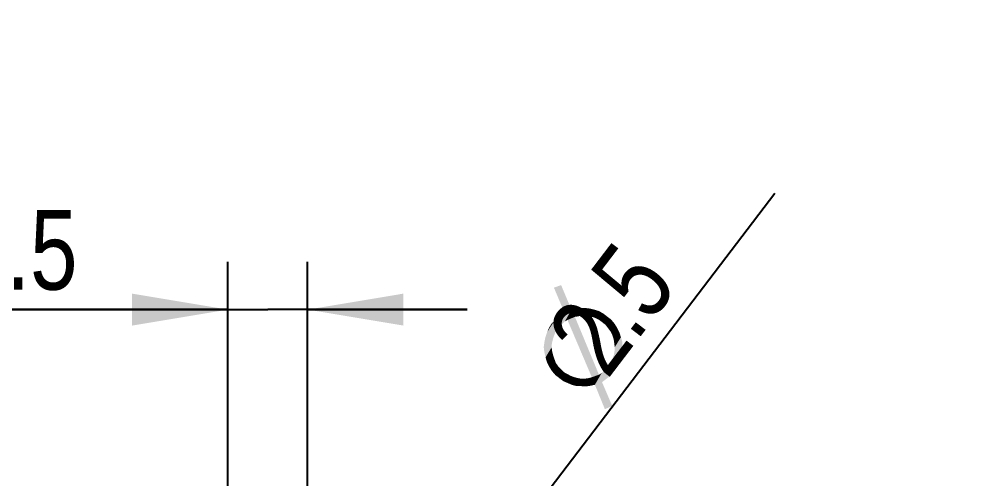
# Model space of a CAD drawing. Header units: millimetres. Extents: x 0 to 594, y 0 to 420.
# Drawn here: x 106.5 to 136.5, y 225.84 to 240.26 of the extents above; entities that cross this region are included whole.
import ezdxf

# ---------------------------------------------------------------- set-up
doc = ezdxf.new("R2010")
doc.units = ezdxf.units.MM
doc.header["$LTSCALE"] = 32.67
doc.layers.get('0').update_dxf_attribs({"linetype": 'CONTINUOUS'})
doc.styles.get("Standard").update_dxf_attribs({"font": 'txt', "width": 0.8})
doc.styles.add('TEXTSTYLE_3', font='symbol_asme.ttf')
doc.dimstyles.new('DIMSTYLE_1', dxfattribs={"dimtxt": 2.5, "dimasz": 3, "dimexe": 1.5, "dimexo": 1.2, "dimtad": 1, "dimdsep": 46, "dimtxsty": 'STANDARD', "dimblk": '_FILLED', "dimblk1": '_FILLED', "dimblk2": '_FILLED', "dimcen": 0.09, "dimazin": 2, "dimtp": 0.01, "dimtm": 0.01, "dimtfac": 1, "dimtofl": 0, "dimtmove": 0, "dimatfit": 3, "dimldrblk": '_FILLED', "dimfxl": 1, "dimtolj": 1, "dimarcsym": 0})
doc.dimstyles.new('DIMSTYLE_2', dxfattribs={"dimtxt": 2.5, "dimasz": 3, "dimexe": 1.5, "dimexo": 1.2, "dimtad": 1, "dimdsep": 46, "dimtxsty": 'STANDARD', "dimblk": '_FILLED', "dimblk1": '_FILLED', "dimblk2": '_FILLED', "dimcen": 0.09, "dimazin": 2, "dimtp": 0.01, "dimtm": 0.01, "dimtfac": 1, "dimtmove": 0, "dimatfit": 2, "dimldrblk": '_FILLED', "dimfxl": 1, "dimtolj": 1, "dimarcsym": 0})

# ---------------------------------------------------------------- blocks, each defined once
blk = doc.blocks.new('_FILLED')
at = {"color": 0, "linetype": 'BYBLOCK'}
blk.add_solid([(0, 0), (-1, 0.167), (-1, -0.167)], dxfattribs=at)
blk = doc.blocks.new('*D3')
at = {"color": 7, "linetype": 'CONTINUOUS'}
for p, q in [((119.285, 220.509), (130.178, 234.803)), ((120.043, 221.503), (119.285, 220.509)), ((120.043, 221.503), (120.043, 221.503)), ((119.285, 220.509), (115.497, 215.538)), ((118.528, 219.515), (119.285, 220.509)), ((118.528, 219.515), (118.528, 219.515))]:
    blk.add_line(p, q, dxfattribs=at)
at = {"color": 7, "linetype": 'CONTINUOUS', "xscale": 3, "yscale": 3, "zscale": 3}
for p, rotation in [((120.043, 221.503), 232.6881595984), ((118.528, 219.515), 52.6898213352)]:
    blk.add_blockref('_FILLED', p, dxfattribs=dict(at, rotation=rotation))
at = {"color": 7, "linetype": 'CONTINUOUS', "insert": (122.269, 229.579), "char_height": 2.5, "width": 13.42308, "attachment_point": 1, "rotation": 52.6897, "line_spacing_factor": 0.9, "style": 'TEXTSTYLE_3'}
blk.add_mtext('{\\ftxt;\\W0.0001;\\H0.0001;\\~}{\\ftxt;\\W1.1794871795;\\H2.5; }{\\ftxt;\\W0.0001;\\H0.0001;\\~}\\ftxt;{\\W0.8;2.5}', dxfattribs=at)
blk = doc.blocks.new('*D8')
at = {"color": 7, "linetype": 'CONTINUOUS'}
for p, q in [((95.308, 225.109), (95.308, 230.109)), ((95.308, 230.109), (95.308, 222.809)), ((253.985, 225.109), (93.808, 225.109)), ((95.308, 209.895), (95.308, 222.809)), ((118.085, 220.509), (93.808, 220.509)), ((95.308, 220.509), (95.308, 209.895))]:
    blk.add_line(p, q, dxfattribs=at)
at = {"color": 7, "linetype": 'CONTINUOUS', "xscale": 3, "yscale": 3, "zscale": 3}
for p, rotation in [((95.308, 225.109), 270), ((95.308, 220.509), 90)]:
    blk.add_blockref('_FILLED', p, dxfattribs=dict(at, rotation=rotation))
at = {"color": 7, "linetype": 'CONTINUOUS', "insert": (92.183, 215.895), "char_height": 2.5, "width": 6, "attachment_point": 3, "rotation": 90, "line_spacing_factor": 0.9}
blk.add_mtext('4.6', dxfattribs=at)
blk = doc.blocks.new('*D12')
at = {"color": 7, "linetype": 'CONTINUOUS'}
for p, q in [((113.035, 217.859), (113.035, 232.648)), ((115.535, 217.859), (115.535, 232.648)), ((113.035, 231.148), (98.324, 231.148)), ((98.324, 231.148), (114.285, 231.148)), ((120.535, 231.148), (114.285, 231.148)), ((115.535, 231.148), (120.535, 231.148))]:
    blk.add_line(p, q, dxfattribs=at)
at = {"color": 7, "linetype": 'CONTINUOUS', "xscale": 3, "yscale": 3, "zscale": 3}
blk.add_blockref('_FILLED', (113.035, 231.148), dxfattribs=at)
at = {"color": 7, "linetype": 'CONTINUOUS', "xscale": 3, "yscale": 3, "zscale": 3, "rotation": 180}
blk.add_blockref('_FILLED', (115.535, 231.148), dxfattribs=at)
at = {"color": 7, "linetype": 'CONTINUOUS', "insert": (108.324, 234.273), "char_height": 2.5, "width": 10, "attachment_point": 3, "line_spacing_factor": 0.9}
blk.add_mtext('2-2.5', dxfattribs=at)

msp = doc.modelspace()

# ---------------------------------------------------------------- linework, layer by layer
at = {"color": 7, "linetype": 'CONTINUOUS'}
for points in [[(123.477, 231.917), (123.579, 231.058), (123.253, 231.835)], [(123.579, 231.058), (123.477, 231.917), (123.803, 231.141)], [(123.803, 231.141), (122.932, 229.968), (122.952, 230.114)], [(123.308, 230.462), (122.932, 229.968), (123.803, 231.141)], [(123.803, 231.141), (122.952, 230.114), (123.579, 231.058)], [(123.386, 230.563), (123.308, 230.462), (123.803, 231.141)], [(123.452, 230.651), (123.386, 230.563), (123.803, 231.141)], [(123.522, 230.712), (123.452, 230.651), (123.803, 231.141)], [(123.592, 230.774), (123.522, 230.712), (123.803, 231.141)], [(123.676, 230.824), (123.592, 230.774), (123.803, 231.141)], [(123.676, 230.824), (123.803, 231.141), (123.953, 231.187)], [(123.676, 230.824), (123.953, 231.187), (123.91, 230.921)], [(124.013, 230.935), (123.91, 230.921), (124.095, 231.193)], [(123.953, 231.187), (124.095, 231.193), (123.91, 230.921)], [(124.013, 230.935), (124.095, 231.193), (124.237, 231.199)], [(124.237, 231.199), (124.126, 230.963), (124.013, 230.935)], [(124.126, 230.963), (124.237, 231.199), (124.383, 231.18)], [(124.383, 231.18), (124.232, 230.951), (124.126, 230.963)], [(124.352, 230.928), (124.232, 230.951), (124.383, 231.18)], [(124.352, 230.928), (124.383, 231.18), (124.518, 231.146)], [(124.518, 231.146), (124.458, 230.917), (124.352, 230.928)], [(124.458, 230.917), (124.518, 231.146), (124.667, 231.101)], [(124.667, 231.101), (124.567, 230.879), (124.458, 230.917)], [(124.567, 230.879), (124.667, 231.101), (124.795, 231.027)], [(123.579, 231.058), (122.952, 230.114), (122.982, 230.275)], [(122.982, 230.275), (123.473, 230.979), (123.579, 231.058)], [(123.473, 230.979), (122.982, 230.275), (123.038, 230.438)], [(123.038, 230.438), (123.367, 230.899), (123.473, 230.979)], [(123.275, 230.809), (123.367, 230.899), (123.038, 230.438)], [(123.275, 230.809), (123.038, 230.438), (123.098, 230.577)], [(123.098, 230.577), (123.183, 230.718), (123.275, 230.809)], [(123.91, 230.921), (124.44, 229.026), (123.676, 230.824)], [(124.44, 229.026), (123.91, 230.921), (124.663, 229.108)], [(124.795, 231.027), (124.68, 230.816), (124.567, 230.879)], [(124.767, 230.75), (124.68, 230.816), (124.795, 231.027)], [(124.767, 230.75), (124.795, 231.027), (124.911, 230.939)], [(124.911, 230.939), (124.868, 230.672), (124.767, 230.75)], [(124.868, 230.672), (124.911, 230.939), (125.041, 230.839)], [(125.041, 230.839), (124.948, 230.566), (124.868, 230.672)], [(124.948, 230.566), (125.041, 230.839), (125.15, 230.71)], [(125.15, 230.71), (125.027, 230.46), (124.948, 230.566)], [(125.027, 230.46), (125.15, 230.71), (125.233, 230.578)], [(125.233, 230.578), (125.081, 230.35), (125.027, 230.46)], [(125.124, 230.225), (125.081, 230.35), (125.233, 230.578)], [(125.124, 230.225), (125.233, 230.578), (125.305, 230.432)], [(123.308, 230.462), (122.953, 229.815), (122.932, 229.968)], [(123.308, 230.462), (123.26, 230.338), (122.953, 229.815)], [(123.26, 230.338), (123.223, 230.229), (122.953, 229.815)], [(122.953, 229.815), (123.223, 230.229), (123.189, 230.094)], [(125.305, 230.432), (125.141, 230.097), (125.124, 230.225)], [(125.141, 230.097), (125.305, 230.432), (125.351, 230.282)], [(125.351, 230.282), (125.159, 229.969), (125.141, 230.097)], [(125.15, 229.838), (125.159, 229.969), (125.351, 230.282)], [(125.15, 229.838), (125.351, 230.282), (125.397, 230.132)], [(123.189, 230.094), (122.988, 229.65), (122.953, 229.815)], [(123.189, 230.094), (123.18, 229.963), (122.988, 229.65)], [(122.988, 229.65), (123.18, 229.963), (123.198, 229.835)], [(125.392, 229.975), (125.031, 229.47), (125.079, 229.594)], [(125.031, 229.47), (125.392, 229.975), (125.387, 229.818)], [(125.079, 229.594), (125.128, 229.718), (125.397, 230.132)], [(125.079, 229.594), (125.397, 230.132), (125.392, 229.975)], [(125.397, 230.132), (125.128, 229.718), (125.15, 229.838)], [(123.198, 229.835), (123.035, 229.5), (122.988, 229.65)], [(123.035, 229.5), (123.198, 229.835), (123.226, 229.722)], [(123.226, 229.722), (123.106, 229.354), (123.035, 229.5)], [(123.226, 229.722), (123.269, 229.597), (123.106, 229.354)], [(123.106, 229.354), (123.269, 229.597), (123.312, 229.473)], [(125.387, 229.818), (124.536, 228.792), (125.031, 229.47)], [(124.536, 228.792), (125.387, 229.818), (124.76, 228.874)], [(124.76, 228.874), (125.387, 229.818), (125.357, 229.658)], [(125.357, 229.658), (124.866, 228.953), (124.76, 228.874)], [(124.866, 228.953), (125.357, 229.658), (125.312, 229.508)], [(123.312, 229.473), (123.189, 229.222), (123.106, 229.354)], [(123.189, 229.222), (123.312, 229.473), (123.391, 229.366)], [(123.391, 229.366), (123.298, 229.093), (123.189, 229.222)], [(123.298, 229.093), (123.391, 229.366), (123.482, 229.274)], [(123.482, 229.274), (123.429, 228.994), (123.298, 229.093)], [(123.429, 228.994), (123.482, 229.274), (123.572, 229.182)], [(124.953, 229.369), (125.031, 229.47), (124.536, 228.792)], [(124.898, 229.296), (124.953, 229.369), (124.536, 228.792)], [(124.817, 229.22), (124.898, 229.296), (124.536, 228.792)], [(125.312, 229.508), (124.973, 229.033), (124.866, 228.953)], [(125.065, 229.123), (124.973, 229.033), (125.312, 229.508)], [(125.142, 229.225), (125.065, 229.123), (125.312, 229.508)], [(125.142, 229.225), (125.312, 229.508), (125.242, 229.356)], [(123.572, 229.182), (123.545, 228.905), (123.429, 228.994)], [(123.572, 229.182), (123.67, 229.131), (123.545, 228.905)], [(123.545, 228.905), (123.67, 229.131), (123.783, 229.068)], [(123.783, 229.068), (123.683, 228.846), (123.545, 228.905)], [(123.683, 228.846), (123.783, 229.068), (123.892, 229.03)], [(123.892, 229.03), (123.821, 228.786), (123.683, 228.846)], [(123.821, 228.786), (123.892, 229.03), (123.987, 229.004)], [(123.987, 229.004), (123.956, 228.752), (123.821, 228.786)], [(123.987, 229.004), (124.107, 228.981), (123.956, 228.752)], [(123.956, 228.752), (124.107, 228.981), (124.224, 228.984)], [(124.224, 228.984), (124.113, 228.748), (123.956, 228.752)], [(124.113, 228.748), (124.224, 228.984), (124.326, 228.998)], [(124.326, 228.998), (124.244, 228.739), (124.113, 228.748)], [(124.326, 228.998), (124.44, 229.026), (124.244, 228.739)], [(124.398, 228.76), (124.244, 228.739), (124.44, 229.026)], [(124.663, 229.108), (124.398, 228.76), (124.44, 229.026)], [(124.663, 229.108), (124.536, 228.792), (124.398, 228.76)], [(124.747, 229.159), (124.817, 229.22), (124.536, 228.792)], [(124.663, 229.108), (124.747, 229.159), (124.536, 228.792)], [(124.76, 228.874), (124.848, 228.027), (124.536, 228.792)], [(124.848, 228.027), (124.76, 228.874), (125.082, 228.123)]]:
    msp.add_solid(points, dxfattribs=at)

# ---------------------------------------------------------------- dimensions: what is measured, and where the dimension line sits
dim = msp.add_diameter_dim_2p(p1=(120.043, 221.503), p2=(118.528, 219.515), text='⌀<>', dimstyle='DIMSTYLE_2', override={"dimpost": '<>'}, dxfattribs=at)
dim.commit()
dim.dimension.update_dxf_attribs({"geometry": '*D3', "text_midpoint": (126.869, 233.553), "dimtype": 163})
dim = msp.add_linear_dim(base=(115.535, 231.148), p1=(113.035, 216.659), p2=(115.535, 216.659), text='2-<>', dimstyle='DIMSTYLE_1', dxfattribs=at)
dim.commit()
dim.dimension.update_dxf_attribs({"geometry": '*D12', "text_midpoint": (103.324, 231.148), "dimtype": 160})
dim = msp.add_linear_dim(base=(95.308, 220.509), p1=(255.185, 225.109), p2=(119.285, 220.509), angle=270, dimstyle='DIMSTYLE_1', dxfattribs=at)
dim.commit()
dim.dimension.update_dxf_attribs({"geometry": '*D8', "text_midpoint": (95.308, 212.895), "dimtype": 160})

doc.saveas('drawing.dxf')
